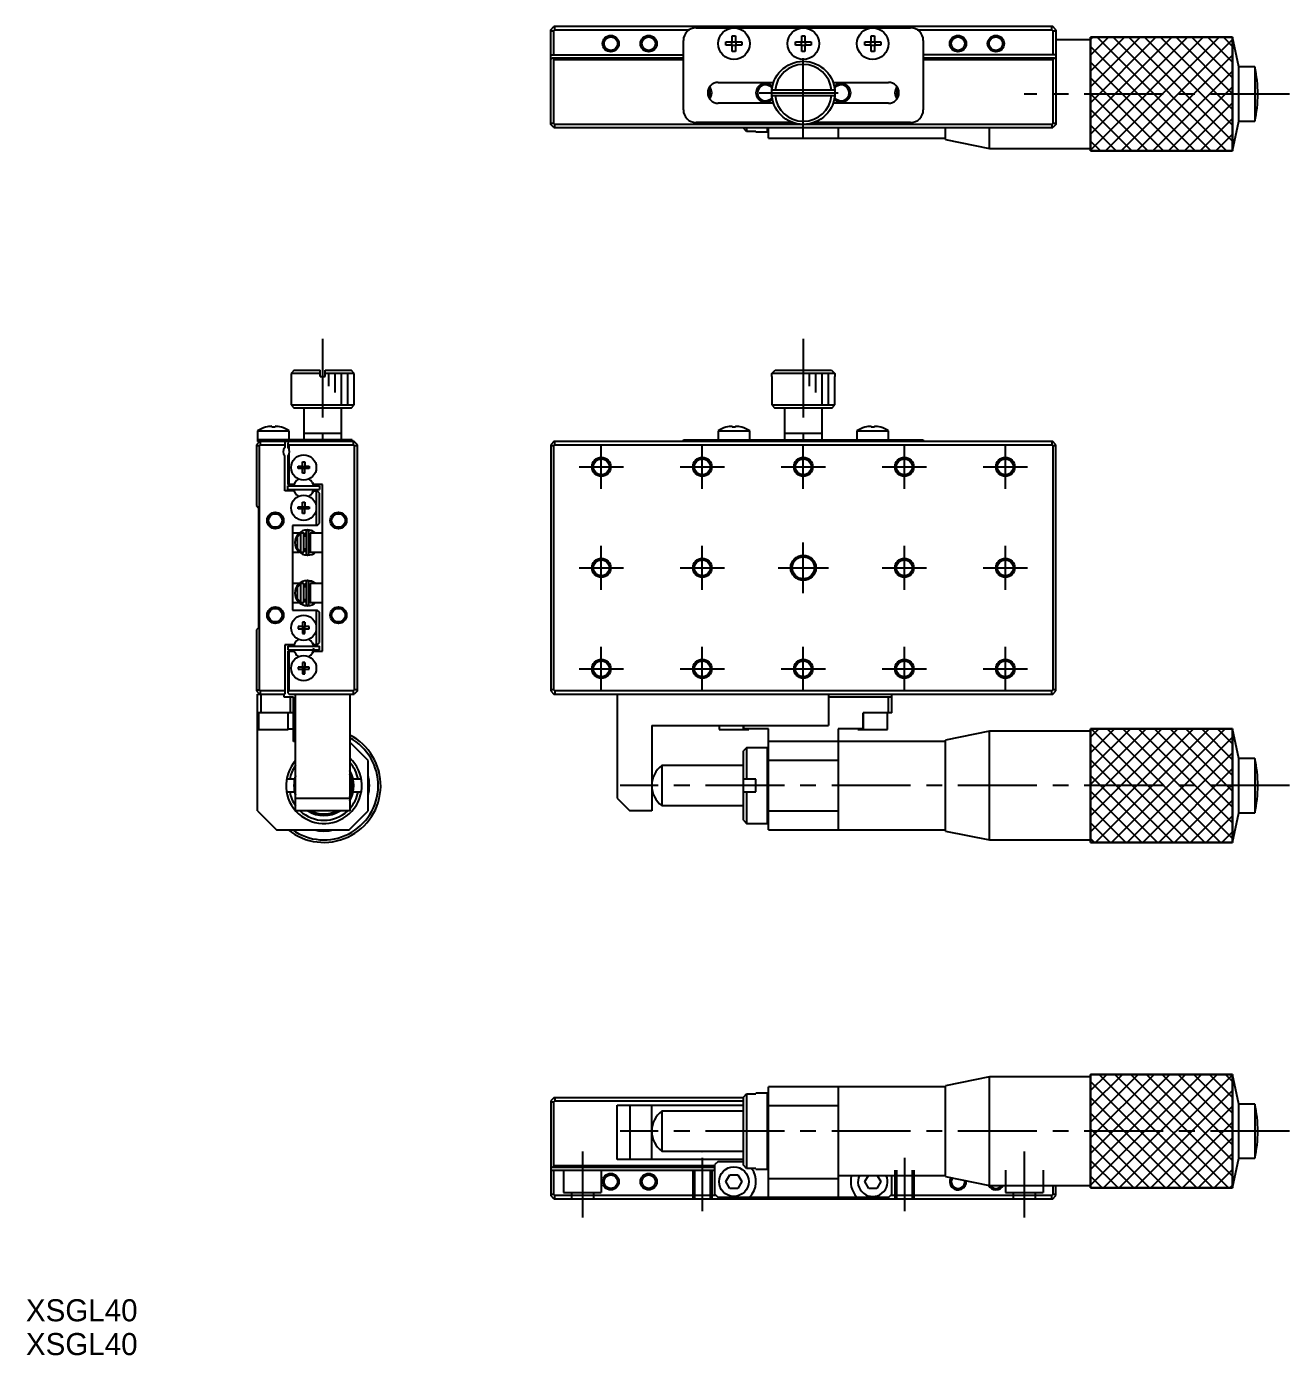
# Model space of a CAD drawing. Extents: x 4 to 381, y 31 to 242.
# Drawn here: x 3.8 to 203.8, y 31.3 to 241.8 of the extents above; entities that cross this region are included whole.
import ezdxf

# ---------------------------------------------------------------- set-up
doc = ezdxf.new("R2010")
doc.units = 0
doc.header["$LTSCALE"] = 10
doc.linetypes.add('CENTER', pattern=[2, 1.25, -0.25, 0.25, -0.25])
doc.linetypes.add('DASHED', pattern=[3.5, 2, -1.5])
doc.layers.get('0').update_dxf_attribs({"linetype": 'CONTINUOUS'})
doc.layers.add('CENTER', color=1, linetype='CENTER')
doc.styles.get("Standard").update_dxf_attribs({"font": 'FGP教科書体NT-M'})

msp = doc.modelspace()

# ---------------------------------------------------------------- linework, layer by layer
at = {"color": 7, "linetype": 'CONTINUOUS'}
for p, q in [((86.794929, 241.35), (87.294929, 241.85)), ((86.794929, 226.35), (86.794929, 241.35)), ((86.794929, 241.2), (87.294929, 241.2)), ((166.294929, 241.85), (87.294929, 241.85)), ((87.294929, 241.2), (87.444929, 241.35)), ((87.294929, 237.35), (87.294929, 241.2)), ((87.444929, 241.35), (87.444929, 241.85)), ((87.444929, 241.35), (108.741364, 241.35)), ((109.794929, 241.65), (143.794929, 241.65)), ((115.534929, 240.40859), (116.054929, 240.40859)), ((115.534929, 239.41), (115.534929, 240.40859)), ((116.054929, 240.40859), (116.054929, 239.41)), ((126.534929, 240.40859), (127.054929, 240.40859)), ((126.534929, 239.41), (126.534929, 240.40859)), ((127.054929, 240.40859), (127.054929, 239.41)), ((137.534929, 240.40859), (138.054929, 240.40859)), ((137.534929, 239.41), (137.534929, 240.40859)), ((138.054929, 240.40859), (138.054929, 239.41)), ((144.848495, 241.35), (166.144929, 241.35)), ((166.144929, 241.35), (166.144929, 241.85)), ((166.144929, 241.35), (166.294929, 241.2)), ((166.794929, 241.35), (166.294929, 241.85)), ((166.294929, 241.2), (166.294929, 237.35)), ((166.294929, 241.2), (166.794929, 241.2)), ((166.794929, 241.35), (166.794929, 226.35)), ((172.294929, 240.15), (172.294929, 222.15)), ((194.794929, 240.15), (172.294929, 240.15)), ((172.294929, 240.15), (194.794929, 240.15)), ((172.294929, 222.15), (172.294929, 240.15)), ((194.794929, 222.15), (194.794929, 240.15)), ((195.794929, 235.45), (194.794929, 240.15)), ((194.794929, 240.15), (194.794929, 222.15)), ((107.794929, 228.65), (107.794929, 239.65)), ((114.53634, 238.89), (114.53634, 239.41)), ((114.53634, 239.41), (115.534929, 239.41)), ((115.534929, 238.89), (114.53634, 238.89)), ((115.493555, 238.89), (115.493555, 239.41)), ((115.534929, 239.451375), (116.054929, 239.451375)), ((115.534929, 237.89141), (115.534929, 238.89)), ((116.054929, 238.848625), (115.534929, 238.848625)), ((116.054929, 239.41), (117.053519, 239.41)), ((116.054929, 238.89), (116.054929, 237.89141)), ((117.053519, 238.89), (116.054929, 238.89)), ((116.096304, 239.41), (116.096304, 238.89)), ((117.053519, 239.41), (117.053519, 238.89)), ((125.53634, 238.89), (125.53634, 239.41)), ((125.53634, 239.41), (126.534929, 239.41)), ((126.534929, 238.89), (125.53634, 238.89)), ((126.493555, 238.89), (126.493555, 239.41)), ((126.534929, 239.451375), (127.054929, 239.451375)), ((126.534929, 237.89141), (126.534929, 238.89)), ((127.054929, 238.848625), (126.534929, 238.848625)), ((127.054929, 239.41), (128.053519, 239.41)), ((127.054929, 238.89), (127.054929, 237.89141)), ((128.053519, 238.89), (127.054929, 238.89)), ((127.096304, 239.41), (127.096304, 238.89)), ((128.053519, 239.41), (128.053519, 238.89)), ((136.53634, 238.89), (136.53634, 239.41)), ((136.53634, 239.41), (137.534929, 239.41)), ((137.534929, 238.89), (136.53634, 238.89)), ((137.493555, 238.89), (137.493555, 239.41)), ((137.534929, 239.451375), (138.054929, 239.451375)), ((137.534929, 237.89141), (137.534929, 238.89)), ((138.054929, 238.848625), (137.534929, 238.848625)), ((138.054929, 239.41), (139.053519, 239.41)), ((138.054929, 238.89), (138.054929, 237.89141)), ((139.053519, 238.89), (138.054929, 238.89)), ((138.096304, 239.41), (138.096304, 238.89)), ((139.053519, 239.41), (139.053519, 238.89)), ((145.794929, 239.65), (145.794929, 228.65)), ((172.294929, 239.75), (166.794929, 239.75)), ((86.794929, 237.35), (107.794929, 237.35)), ((86.994929, 236.85), (86.794929, 236.65)), ((107.794929, 236.85), (86.994929, 236.85)), ((87.294929, 236.65), (87.094929, 236.85)), ((87.294929, 226.5), (87.294929, 236.65)), ((87.294929, 236.65), (107.794929, 236.65)), ((116.054929, 237.89141), (115.534929, 237.89141)), ((127.054929, 237.89141), (126.534929, 237.89141)), ((138.054929, 237.89141), (137.534929, 237.89141)), ((166.794929, 237.35), (145.794929, 237.35)), ((166.594929, 236.85), (145.794929, 236.85)), ((145.794929, 236.65), (166.294929, 236.65)), ((166.494929, 236.85), (166.294929, 236.65)), ((166.294929, 236.65), (166.294929, 226.5)), ((166.794929, 236.65), (166.594929, 236.85)), ((195.794929, 226.85), (195.794929, 235.45)), ((198.294929, 235.45), (195.794929, 235.45)), ((198.294929, 235.45), (198.294929, 226.85)), ((113.294929, 233), (122.075025, 233)), ((131.778904, 231.75), (121.810955, 231.75)), ((131.514834, 233), (140.294929, 233)), ((122.075025, 229.7), (113.294929, 229.7)), ((121.810955, 230.95), (131.778904, 230.95)), ((140.294929, 229.7), (131.514834, 229.7)), ((87.294929, 226.5), (86.794929, 226.5)), ((87.294929, 225.85), (86.794929, 226.35)), ((87.444929, 226.35), (87.294929, 226.5)), ((87.294929, 225.85), (166.294929, 225.85)), ((87.444929, 225.85), (87.444929, 226.35)), ((166.144929, 226.35), (87.444929, 226.35)), ((125.089057, 226.65), (109.794929, 226.65)), ((117.294929, 225.741673), (117.294929, 225.85)), ((117.794929, 225.23392), (117.294929, 225.741673)), ((117.794929, 225.85), (117.794929, 225.23392)), ((121.094929, 225.15), (121.094929, 225.85)), ((121.094929, 225.15), (121.294929, 225.35)), ((121.294929, 224.15), (121.294929, 225.85)), ((143.794929, 226.65), (128.500802, 226.65)), ((132.294929, 225.85), (132.294929, 224.15)), ((149.294929, 223.95), (149.294929, 225.85)), ((156.294929, 222.55), (156.294929, 225.85)), ((166.294929, 226.5), (166.144929, 226.35)), ((166.144929, 226.35), (166.144929, 225.85)), ((166.794929, 226.5), (166.294929, 226.5)), ((166.794929, 226.35), (166.294929, 225.85)), ((194.794929, 222.15), (195.794929, 226.85)), ((195.794929, 226.85), (198.294929, 226.85)), ((119.294929, 225.23392), (117.794929, 225.23392)), ((119.294929, 225.15), (119.294929, 225.23392)), ((119.294929, 225.15), (121.094929, 225.15)), ((121.294929, 224.15), (149.294929, 224.15)), ((149.294929, 223.95), (156.294929, 222.55)), ((156.294929, 222.55), (172.294929, 222.55)), ((172.294929, 222.15), (194.794929, 222.15)), ((194.794929, 222.15), (172.294929, 222.15)), ((46.15, 187.4), (45.65, 186.9)), ((46.15, 187.4), (50.25, 187.4)), ((50.25, 186.4), (50.25, 187.4)), ((51.05, 187.4), (55.15, 187.4)), ((51.05, 186.4), (51.05, 187.4)), ((55.65, 186.9), (55.15, 187.4)), ((121.810955, 186.9), (122.312742, 187.4)), ((122.312742, 187.4), (131.277116, 187.4)), ((131.277116, 187.4), (131.778904, 186.9)), ((50.25, 186.9), (45.65, 186.9)), ((45.65, 186.9), (45.65, 181.9)), ((50.25, 186.4), (51.05, 186.4)), ((55.65, 186.9), (51.05, 186.9)), ((55.65, 181.9), (55.65, 186.9)), ((121.794929, 186.4), (121.810955, 186.4)), ((121.794929, 186.4), (121.794929, 181.9)), ((121.810955, 186.4), (121.810955, 186.9)), ((131.778904, 186.9), (121.810955, 186.9)), ((131.778904, 186.9), (131.778904, 186.4)), ((131.778904, 186.4), (131.794929, 186.4)), ((131.794929, 181.9), (131.794929, 186.4)), ((45.65, 181.9), (46.15, 181.4)), ((45.65, 181.9), (55.65, 181.9)), ((55.15, 181.4), (46.15, 181.4)), ((47.65, 181.4), (47.65, 176.4)), ((53.65, 176.4), (53.65, 181.4)), ((55.15, 181.4), (55.65, 181.9)), ((121.794929, 181.9), (131.794929, 181.9)), ((121.794929, 181.9), (122.294929, 181.4)), ((131.294929, 181.4), (122.294929, 181.4)), ((123.794929, 181.4), (123.794929, 176.4)), ((129.794929, 176.4), (129.794929, 181.4)), ((131.294929, 181.4), (131.794929, 181.9)), ((40.35, 177.791657), (45.35, 177.791657)), ((40.35, 177.791657), (40.35, 176.1)), ((41.59141, 178.362581), (41.588067, 178.369436)), ((42.59, 178.362581), (42.59, 178.534953)), ((43.11, 178.362581), (42.59, 178.362581)), ((43.11, 178.534953), (43.11, 178.362581)), ((44.111933, 178.369436), (44.10859, 178.362581)), ((45.35, 176.4), (45.35, 177.791657)), ((53.65, 177.4), (47.65, 177.4)), ((113.294929, 177.791657), (118.294929, 177.791657)), ((113.294929, 177.791657), (113.294929, 176.4)), ((114.53634, 178.362581), (114.532997, 178.369436)), ((115.534929, 178.362581), (115.534929, 178.534953)), ((116.054929, 178.362581), (115.534929, 178.362581)), ((116.054929, 178.534953), (116.054929, 178.362581)), ((117.056862, 178.369436), (117.053519, 178.362581)), ((118.294929, 176.4), (118.294929, 177.791657)), ((129.794929, 177.4), (123.794929, 177.4)), ((135.294929, 177.791657), (140.294929, 177.791657)), ((135.294929, 177.791657), (135.294929, 176.4)), ((136.53634, 178.362581), (136.532997, 178.369436)), ((137.534929, 178.362581), (137.534929, 178.534953)), ((138.054929, 178.362581), (137.534929, 178.362581)), ((138.054929, 178.534953), (138.054929, 178.362581)), ((139.056862, 178.369436), (139.053519, 178.362581)), ((140.294929, 176.4), (140.294929, 177.791657)), ((40.65, 176.1), (40.15, 175.6)), ((40.15, 175.6), (40.15, 165.95)), ((40.65, 175.45), (40.15, 175.45)), ((55.35, 176.4), (40.35, 176.4)), ((55.65, 176.1), (40.35, 176.1)), ((40.65, 175.45), (40.8, 175.6)), ((40.65, 136.75), (40.65, 175.45)), ((40.8, 175.6), (40.8, 176.1)), ((40.8, 175.6), (44.65, 175.6)), ((44.65, 176.1), (44.65, 175.161438)), ((45.35, 176.1), (45.15, 175.9)), ((45.15, 175.9), (45.15, 175.161438)), ((45.15, 175.8), (45.35, 175.6)), ((45.35, 174.81225), (45.35, 175.6)), ((45.35, 175.6), (55.5, 175.6)), ((55.35, 176.4), (55.35, 176.1)), ((55.5, 176.1), (55.5, 175.6)), ((55.5, 175.6), (55.65, 175.45)), ((56.15, 175.6), (55.65, 176.1)), ((55.65, 175.45), (55.65, 136.75)), ((56.15, 175.45), (55.65, 175.45)), ((56.15, 136.6), (56.15, 175.6)), ((87.294929, 176.1), (86.794929, 175.6)), ((86.794929, 175.6), (86.794929, 136.6)), ((87.294929, 175.45), (86.794929, 175.45)), ((166.294929, 176.1), (87.294929, 176.1)), ((87.294929, 175.45), (87.444929, 175.6)), ((87.294929, 136.75), (87.294929, 175.45)), ((87.444929, 175.6), (87.444929, 176.1)), ((87.444929, 175.6), (166.144929, 175.6)), ((107.794929, 176.1), (107.794929, 176.4)), ((107.794929, 176.4), (145.794929, 176.4)), ((145.794929, 176.4), (145.794929, 176.1)), ((166.144929, 176.1), (166.144929, 175.6)), ((166.144929, 175.6), (166.294929, 175.45)), ((166.794929, 175.6), (166.294929, 176.1)), ((166.294929, 175.45), (166.294929, 136.75)), ((166.794929, 175.45), (166.294929, 175.45)), ((166.794929, 136.6), (166.794929, 175.6)), ((44.65, 168.3), (44.65, 173.838562)), ((45.15, 173.838562), (45.15, 169.3)), ((45.35, 169.3), (45.35, 174.18775)), ((47.47, 172.886361), (47.83, 172.886361)), ((47.47, 172.18), (47.47, 172.886361)), ((47.83, 172.886361), (47.83, 172.18)), ((46.763639, 172.18), (47.47, 172.18)), ((46.763639, 171.82), (46.763639, 172.18)), ((47.47, 171.82), (46.763639, 171.82)), ((47.480372, 172.169628), (47.47, 172.18)), ((47.480372, 171.830372), (47.47, 171.82)), ((47.47, 171.113639), (47.47, 171.82)), ((47.83, 171.113639), (47.47, 171.113639)), ((47.480372, 171.830372), (47.480372, 172.169628)), ((47.480372, 172.169628), (47.819628, 172.169628)), ((47.819628, 171.830372), (47.480372, 171.830372)), ((47.819628, 172.169628), (47.83, 172.18)), ((47.819628, 172.169628), (47.819628, 171.830372)), ((47.819628, 171.830372), (47.83, 171.82)), ((47.83, 172.18), (48.536361, 172.18)), ((48.536361, 171.82), (47.83, 171.82)), ((47.83, 171.113639), (47.83, 171.82)), ((48.536361, 172.18), (48.536361, 171.82)), ((46.105588, 169.3), (45.15, 169.3)), ((45.15, 168.5), (45.15, 169.1)), ((45.15, 169.1), (50.15, 169.1)), ((45.15, 168.5), (50.15, 168.5)), ((46.105588, 169.3), (46.275185, 169.59375)), ((49.024815, 169.59375), (49.194412, 169.3)), ((50.65, 169.3), (49.194412, 169.3)), ((50.15, 169.1), (50.15, 168.5)), ((50.65, 142.9), (50.65, 169.3)), ((46.105588, 168.3), (44.65, 168.3)), ((46.275185, 168.00625), (46.105588, 168.3)), ((47.47, 166.486361), (47.83, 166.486361)), ((47.47, 165.78), (47.47, 166.486361)), ((47.83, 166.486361), (47.83, 165.78)), ((49.194412, 168.3), (49.024815, 168.00625)), ((49.194412, 168.3), (49.8, 168.3)), ((49.65, 168.3), (49.65, 162.8)), ((50.15, 167.95), (49.8, 168.3)), ((50.15, 163.15), (50.15, 167.95)), ((40.15, 165.95), (40.5, 165.6)), ((40.5, 165.6), (40.5, 146.6)), ((46.763639, 165.78), (47.47, 165.78)), ((46.763639, 165.42), (46.763639, 165.78)), ((47.47, 165.42), (46.763639, 165.42)), ((47.480372, 165.769628), (47.47, 165.78)), ((47.480372, 165.430372), (47.47, 165.42)), ((47.47, 164.713639), (47.47, 165.42)), ((47.83, 164.713639), (47.47, 164.713639)), ((47.480372, 165.430372), (47.480372, 165.769628)), ((47.480372, 165.769628), (47.819628, 165.769628)), ((47.819628, 165.430372), (47.480372, 165.430372)), ((47.819628, 165.769628), (47.83, 165.78)), ((47.819628, 165.769628), (47.819628, 165.430372)), ((47.819628, 165.430372), (47.83, 165.42)), ((47.83, 165.78), (48.536361, 165.78)), ((48.536361, 165.42), (47.83, 165.42)), ((47.83, 164.713639), (47.83, 165.42)), ((48.536361, 165.78), (48.536361, 165.42)), ((45.85, 162.8), (45.85, 149.4)), ((49.8, 162.8), (45.85, 162.8)), ((49.8, 162.8), (50.15, 163.15)), ((46.931678, 161.6), (45.85, 161.6)), ((46.65, 161.016515), (47.15, 161.545683)), ((46.65, 159.183485), (46.65, 161.016515)), ((47.65, 161.6), (47.15, 161.6)), ((47.15, 161.6), (47.15, 158.6)), ((47.649874, 161.529576), (48.029682, 161.636292)), ((47.65, 158.6), (47.65, 161.6)), ((48.029734, 161.1), (47.65, 161.1)), ((47.85, 161.1), (47.85, 161.6)), ((48.029734, 161.876687), (48.029734, 158.326687)), ((49.036849, 161.941288), (48.283375, 162.10022)), ((48.470978, 161.945538), (48.469147, 161.94476)), ((48.504279, 161.958664), (48.470978, 161.945538)), ((48.479734, 158.326687), (48.479734, 161.876687)), ((48.479734, 161.277136), (48.649985, 161.532625)), ((48.65, 161.1), (48.479734, 161.1)), ((48.538183, 161.97011), (48.504279, 161.958664)), ((48.572605, 161.979848), (48.538183, 161.97011)), ((48.607462, 161.987854), (48.572605, 161.979848)), ((48.642669, 161.994109), (48.607462, 161.987854)), ((48.678139, 161.998598), (48.642669, 161.994109)), ((48.65, 161.6), (48.65, 158.6)), ((50.65, 161.6), (48.65, 161.6)), ((48.713786, 162.00131), (48.678139, 161.998598)), ((48.749523, 162.002239), (48.713786, 162.00131)), ((48.785263, 162.001381), (48.749523, 162.002239)), ((48.820918, 161.99874), (48.785263, 162.001381)), ((48.856401, 161.99432), (48.820918, 161.99874)), ((48.891625, 161.988133), (48.856401, 161.99432)), ((48.926504, 161.980192), (48.891625, 161.988133)), ((48.912642, 161.612833), (48.905779, 161.6)), ((48.91968, 161.626481), (48.912642, 161.612833)), ((49.035138, 161.942019), (48.916177, 161.599977)), ((48.926847, 161.640855), (48.91968, 161.626481)), ((48.960953, 161.970517), (48.926504, 161.980192)), ((48.934096, 161.655863), (48.926847, 161.640855)), ((48.941382, 161.671409), (48.934096, 161.655863)), ((48.948656, 161.687391), (48.941382, 161.671409)), ((48.955873, 161.703707), (48.948656, 161.687391)), ((48.962986, 161.720252), (48.955873, 161.703707)), ((48.994885, 161.959132), (48.960953, 161.970517)), ((48.969948, 161.736919), (48.962986, 161.720252)), ((48.976715, 161.753601), (48.969948, 161.736919)), ((48.983244, 161.77019), (48.976715, 161.753601)), ((48.989491, 161.786579), (48.983244, 161.77019)), ((48.995418, 161.802663), (48.989491, 161.786579)), ((49.026472, 161.946795), (48.994885, 161.959132)), ((49.000986, 161.818338), (48.995418, 161.802663)), ((49.006158, 161.833503), (49.000986, 161.818338)), ((49.010903, 161.84806), (49.006158, 161.833503)), ((49.015188, 161.861916), (49.010903, 161.84806)), ((49.018986, 161.874981), (49.015188, 161.861916)), ((49.022274, 161.887171), (49.018986, 161.874981)), ((49.025029, 161.898408), (49.022274, 161.887171)), ((49.027234, 161.908618), (49.025029, 161.898408)), ((49.577554, 161.600026), (49.026, 161.945868)), ((49.02654, 161.946765), (49.028376, 161.945162)), ((49.028875, 161.917737), (49.027234, 161.908618)), ((49.028376, 161.945162), (49.02964, 161.942231)), ((49.029941, 161.925705), (49.028875, 161.917737)), ((49.029212, 161.941486), (49.035138, 161.942019)), ((49.02964, 161.942231), (49.030325, 161.937991)), ((49.030425, 161.932471), (49.029941, 161.925705)), ((49.030325, 161.937991), (49.030425, 161.932471)), ((49.068328, 161.927587), (49.036849, 161.941288)), ((45.85, 158.6), (46.936678, 158.6)), ((47.15, 158.654317), (46.65, 159.183485)), ((47.15, 158.6), (47.65, 158.6)), ((47.65, 159.1), (48.029734, 159.1)), ((47.85, 158.604136), (47.85, 159.1)), ((48.479734, 159.1), (48.65, 159.1)), ((48.649977, 158.670753), (48.479734, 158.926239)), ((48.653757, 158.603061), (48.479752, 158.567069)), ((48.65, 158.6), (50.65, 158.6)), ((48.967885, 158.234463), (49.026472, 158.25658)), ((49.022892, 158.256642), (49.025041, 158.256284)), ((49.025041, 158.256284), (49.024722, 158.257059)), ((49.026472, 158.25658), (49.025041, 158.256284)), ((49.026216, 158.257597), (49.056471, 158.270553)), ((48.020506, 153.874371), (48.020506, 150.324371)), ((49.0591, 153.92527), (48.274146, 154.097904)), ((48.46175, 153.943221), (48.459919, 153.942443)), ((48.495051, 153.956348), (48.46175, 153.943221)), ((48.470506, 150.324371), (48.470506, 153.874371)), ((48.528954, 153.967794), (48.495051, 153.956348)), ((48.563376, 153.977531), (48.528954, 153.967794)), ((48.598233, 153.985537), (48.563376, 153.977531)), ((48.63344, 153.991792), (48.598233, 153.985537)), ((48.66891, 153.996281), (48.63344, 153.991792)), ((48.704558, 153.998994), (48.66891, 153.996281)), ((48.740295, 153.999922), (48.704558, 153.998994)), ((48.776034, 153.999065), (48.740295, 153.999922)), ((48.811689, 153.996423), (48.776034, 153.999065)), ((48.847172, 153.992004), (48.811689, 153.996423)), ((48.882397, 153.985816), (48.847172, 153.992004)), ((48.917276, 153.977876), (48.882397, 153.985816)), ((49.02591, 153.939702), (48.908209, 153.599991)), ((48.951725, 153.968201), (48.917276, 153.977876)), ((48.941497, 153.689704), (48.934112, 153.673351)), ((48.948807, 153.706371), (48.941497, 153.689704)), ((48.955996, 153.723242), (48.948807, 153.706371)), ((48.985656, 153.956815), (48.951725, 153.968201)), ((48.963014, 153.740203), (48.955996, 153.723242)), ((48.969815, 153.757143), (48.963014, 153.740203)), ((48.976354, 153.773947), (48.969815, 153.757143)), ((48.982588, 153.790505), (48.976354, 153.773947)), ((48.988474, 153.806705), (48.982588, 153.790505)), ((49.017243, 153.944478), (48.985656, 153.956815)), ((48.993974, 153.822441), (48.988474, 153.806705)), ((48.99905, 153.837606), (48.993974, 153.822441)), ((49.00367, 153.852101), (48.99905, 153.837606)), ((49.007802, 153.865828), (49.00367, 153.852101)), ((49.011419, 153.878697), (49.007802, 153.865828)), ((49.014496, 153.890621), (49.011419, 153.878697)), ((49.017014, 153.901521), (49.014496, 153.890621)), ((49.015812, 153.944774), (49.018046, 153.944019)), ((49.565662, 153.600054), (49.016771, 153.943551)), ((49.018955, 153.911324), (49.017014, 153.901521)), ((49.018046, 153.944019), (49.019697, 153.941883)), ((49.020306, 153.919965), (49.018955, 153.911324)), ((49.019697, 153.941883), (49.020754, 153.938383)), ((49.019983, 153.939169), (49.02591, 153.939702)), ((49.021059, 153.927387), (49.020306, 153.919965)), ((49.020754, 153.938383), (49.021209, 153.93354)), ((49.021209, 153.93354), (49.021059, 153.927387)), ((46.925412, 153.6), (45.85, 153.6)), ((46.65, 153.016515), (47.15, 153.545683)), ((46.65, 151.183485), (46.65, 153.016515)), ((47.65, 153.6), (47.15, 153.6)), ((47.15, 153.6), (47.15, 150.6)), ((47.649927, 153.531153), (48.020454, 153.633976)), ((47.65, 150.6), (47.65, 153.6)), ((48.020506, 153.1), (47.65, 153.1)), ((47.85, 153.1), (47.85, 153.6)), ((48.470506, 153.274819), (48.649987, 153.533861)), ((48.65, 153.1), (48.470506, 153.1)), ((48.65, 153.6), (48.65, 150.6)), ((50.65, 153.6), (48.65, 153.6)), ((48.904824, 153.613214), (48.897809, 153.6)), ((48.912011, 153.627252), (48.904824, 153.613214)), ((48.91932, 153.642021), (48.912011, 153.627252)), ((48.926704, 153.657421), (48.91932, 153.642021)), ((48.934112, 153.673351), (48.926704, 153.657421)), ((45.85, 150.6), (46.923627, 150.6)), ((47.15, 150.654317), (46.65, 151.183485)), ((47.15, 150.6), (47.65, 150.6)), ((47.65, 151.1), (48.020506, 151.1)), ((47.85, 150.6), (47.85, 151.1)), ((48.470506, 151.1), (48.65, 151.1)), ((48.649972, 150.664886), (48.470506, 150.923923)), ((48.653543, 150.603186), (48.470524, 150.564753)), ((48.65, 150.6), (50.65, 150.6)), ((48.958657, 150.232146), (49.017243, 150.254264)), ((49.013664, 150.254326), (49.015812, 150.253967)), ((49.015812, 150.253967), (49.015494, 150.254743)), ((49.017243, 150.254264), (49.015812, 150.253967)), ((49.016987, 150.255281), (49.055242, 150.271763)), ((45.85, 149.4), (49.8, 149.4)), ((47.83, 147.486361), (47.47, 147.486361)), ((47.47, 147.486361), (47.47, 146.78)), ((47.83, 147.486361), (47.83, 146.78)), ((49.65, 149.4), (49.65, 143.9)), ((50.15, 149.05), (49.8, 149.4)), ((50.15, 144.25), (50.15, 149.05)), ((40.5, 146.6), (40.15, 146.25)), ((40.15, 146.25), (40.15, 136.6)), ((46.763639, 146.78), (46.763639, 146.42)), ((47.47, 146.78), (46.763639, 146.78)), ((46.763639, 146.42), (47.47, 146.42)), ((47.480372, 146.769628), (47.47, 146.78)), ((47.480372, 146.430372), (47.47, 146.42)), ((47.47, 146.42), (47.47, 145.713639)), ((47.47, 145.713639), (47.83, 145.713639)), ((47.480372, 146.769628), (47.480372, 146.430372)), ((47.819628, 146.769628), (47.480372, 146.769628)), ((47.480372, 146.430372), (47.819628, 146.430372)), ((47.819628, 146.769628), (47.83, 146.78)), ((47.819628, 146.430372), (47.819628, 146.769628)), ((47.819628, 146.430372), (47.83, 146.42)), ((48.536361, 146.78), (47.83, 146.78)), ((47.83, 146.42), (48.536361, 146.42)), ((47.83, 145.713639), (47.83, 146.42)), ((48.536361, 146.42), (48.536361, 146.78)), ((46.105588, 143.9), (44.65, 143.9)), ((44.65, 143.9), (44.65, 136.1)), ((45.15, 143.7), (50.15, 143.7)), ((45.15, 143.7), (45.15, 143.1)), ((46.105588, 143.9), (46.275185, 144.19375)), ((49.024815, 144.19375), (49.194412, 143.9)), ((49.8, 143.9), (49.194412, 143.9)), ((49.8, 143.9), (50.15, 144.25)), ((50.15, 143.1), (50.15, 143.7)), ((45.15, 143.1), (50.15, 143.1)), ((45.15, 142.9), (45.15, 136.3)), ((45.15, 142.9), (46.105588, 142.9)), ((45.35, 136.6), (45.35, 142.9)), ((46.275185, 142.60625), (46.105588, 142.9)), ((47.83, 141.086361), (47.47, 141.086361)), ((47.47, 141.086361), (47.47, 140.38)), ((47.83, 141.086361), (47.83, 140.38)), ((49.194412, 142.9), (49.024815, 142.60625)), ((49.194412, 142.9), (50.65, 142.9)), ((47.47, 140.38), (46.763639, 140.38)), ((46.763639, 140.38), (46.763639, 140.02)), ((46.763639, 140.02), (47.47, 140.02)), ((47.480372, 140.369628), (47.47, 140.38)), ((47.480372, 140.030372), (47.47, 140.02)), ((47.47, 140.02), (47.47, 139.313639)), ((47.47, 139.313639), (47.83, 139.313639)), ((47.480372, 140.369628), (47.480372, 140.030372)), ((47.819628, 140.369628), (47.480372, 140.369628)), ((47.480372, 140.030372), (47.819628, 140.030372)), ((47.819628, 140.369628), (47.83, 140.38)), ((47.819628, 140.030372), (47.819628, 140.369628)), ((47.819628, 140.030372), (47.83, 140.02)), ((48.536361, 140.38), (47.83, 140.38)), ((47.83, 140.02), (48.536361, 140.02)), ((47.83, 139.313639), (47.83, 140.02)), ((48.536361, 140.02), (48.536361, 140.38)), ((40.15, 136.75), (40.65, 136.75)), ((40.15, 136.6), (40.65, 136.1)), ((40.35, 136.1), (44.65, 136.1)), ((40.35, 117.6), (40.35, 136.1)), ((40.8, 136.6), (40.65, 136.75)), ((44.65, 136.6), (40.8, 136.6)), ((40.8, 136.1), (40.8, 136.6)), ((40.85, 136.1), (40.85, 133.1)), ((44.55, 135.6), (44.55, 136.1)), ((46.05, 135.6), (44.55, 135.6)), ((45.35, 136.6), (45.15, 136.4)), ((45.15, 136.3), (45.35, 136.1)), ((55.5, 136.6), (45.35, 136.6)), ((45.35, 136.1), (55.65, 136.1)), ((45.55, 133.1), (45.55, 135.6)), ((46.05, 128.6), (46.05, 135.6)), ((46.35, 117.6), (46.35, 136.1)), ((54.95, 136.1), (54.95, 117.6)), ((55.65, 136.75), (55.5, 136.6)), ((55.5, 136.6), (55.5, 136.1)), ((56.15, 136.75), (55.65, 136.75)), ((56.15, 136.6), (55.65, 136.1)), ((87.294929, 136.75), (86.794929, 136.75)), ((86.794929, 136.6), (87.294929, 136.1)), ((87.444929, 136.6), (87.294929, 136.75)), ((87.294929, 136.1), (166.294929, 136.1)), ((166.144929, 136.6), (87.444929, 136.6)), ((87.444929, 136.6), (87.444929, 136.1)), ((97.294929, 136.1), (97.294929, 119.6)), ((130.794929, 136.1), (130.794929, 131.1)), ((140.794931, 135.6), (130.794929, 135.6)), ((140.294929, 133.1), (140.294929, 135.6)), ((140.794931, 133.1), (140.794931, 136.1)), ((166.294929, 136.75), (166.144929, 136.6)), ((166.144929, 136.1), (166.144929, 136.6)), ((166.794929, 136.75), (166.294929, 136.75)), ((166.294929, 136.1), (166.794929, 136.6)), ((46.05, 133.1), (40.35, 133.1)), ((40.419179, 133.1), (40.419179, 130.6)), ((40.5, 133.1), (40.5, 130.5)), ((45.2, 130.5), (45.2, 133.1)), ((46.009736, 130.6), (46.009736, 133.1)), ((136.280483, 130.6), (136.280483, 133.1)), ((140.794929, 133.1), (136.280483, 133.1)), ((136.289584, 133.1), (136.289584, 130.6)), ((140.144929, 130.5), (140.144929, 133.1)), ((40.5, 130.6), (40.35, 130.6)), ((45.2, 130.6), (46.05, 130.6)), ((102.794929, 131.1), (102.794929, 117.6)), ((102.794929, 131.1), (130.794929, 131.1)), ((113.444929, 131.1), (113.444929, 130.5)), ((117.300275, 130.6), (117.300275, 131.1)), ((121.294929, 130.6), (117.300275, 130.6)), ((117.309376, 131.1), (117.309376, 130.6)), ((118.144929, 130.5), (118.144929, 130.6)), ((121.294929, 114.6), (121.294929, 130.6)), ((136.289584, 130.6), (132.294929, 130.6)), ((132.294929, 130.6), (132.294929, 114.6)), ((135.444929, 130.6), (135.444929, 130.5)), ((172.294929, 130.6), (172.294929, 112.6)), ((194.794929, 130.6), (172.294929, 130.6)), ((172.294929, 130.6), (194.794929, 130.6)), ((172.294929, 112.6), (172.294929, 130.6)), ((195.794929, 125.9), (194.794929, 130.6)), ((194.794929, 112.6), (194.794929, 130.6)), ((194.794929, 130.6), (194.794929, 112.6)), ((40.5, 130.5), (45.2, 130.5)), ((46.35, 128.6), (46.05, 128.6)), ((57.85, 125.6), (54.95, 128.5)), ((113.444929, 130.5), (118.144929, 130.5)), ((149.294929, 128.6), (121.294929, 128.6)), ((135.444929, 130.5), (140.144929, 130.5)), ((156.294929, 130.2), (149.294929, 128.8)), ((149.294929, 114.4), (149.294929, 128.8)), ((156.294929, 113), (156.294929, 130.2)), ((172.294929, 130.2), (156.294929, 130.2)), ((117.794929, 127.6), (117.294929, 127.1)), ((117.294929, 116.1), (117.294929, 127.1)), ((117.794929, 127.6), (117.794929, 122.6)), ((121.094929, 127.6), (117.794929, 127.6)), ((121.294929, 127.4), (121.094929, 127.6)), ((121.094929, 115.6), (121.094929, 127.6)), ((57.85, 117.6), (57.85, 125.6)), ((117.294929, 124.775), (104.362109, 124.775)), ((104.362109, 124.775), (104.362109, 118.425)), ((132.294929, 125.6), (121.294929, 125.6)), ((198.294929, 125.9), (195.794929, 125.9)), ((195.794929, 117.3), (195.794929, 125.9)), ((198.294929, 125.9), (198.294929, 117.3)), ((46.35, 122.6), (44.93392, 122.6)), ((56.76608, 122.6), (55.237482, 122.6)), ((119.294929, 122.6), (117.294929, 122.6)), ((119.294929, 120.6), (119.294929, 122.6)), ((44.93392, 120.6), (46.35, 120.6)), ((55.237482, 120.6), (56.76608, 120.6)), ((117.294929, 120.6), (119.294929, 120.6)), ((117.794929, 120.6), (117.794929, 115.6)), ((46.35, 119.6), (54.95, 119.6)), ((97.294929, 119.6), (99.294929, 117.6)), ((104.362109, 118.425), (117.294929, 118.425)), ((40.35, 117.6), (43.35, 114.6)), ((54.95, 117.6), (46.35, 117.6)), ((54.85, 114.6), (57.85, 117.6)), ((102.794929, 117.6), (99.294929, 117.6)), ((117.294929, 116.1), (117.794929, 115.6)), ((121.094929, 115.6), (121.294929, 115.8)), ((121.294929, 117.6), (132.294929, 117.6)), ((194.794929, 112.6), (195.794929, 117.3)), ((195.794929, 117.3), (198.294929, 117.3)), ((43.35, 114.6), (54.85, 114.6)), ((117.794929, 115.6), (121.094929, 115.6)), ((121.294929, 114.6), (149.294929, 114.6)), ((149.294929, 114.4), (156.294929, 113)), ((156.294929, 113), (172.294929, 113)), ((172.294929, 112.6), (194.794929, 112.6)), ((194.794929, 112.6), (172.294929, 112.6)), ((194.794929, 75.85), (172.294929, 75.85)), ((172.294929, 75.85), (172.294929, 57.85)), ((172.294929, 75.85), (194.794929, 75.85)), ((172.294929, 57.85), (172.294929, 75.85)), ((194.794929, 57.85), (194.794929, 75.85)), ((195.794929, 71.15), (194.794929, 75.85)), ((194.794929, 75.85), (194.794929, 57.85)), ((149.294929, 73.85), (121.294929, 73.85)), ((121.294929, 56.35), (121.294929, 73.85)), ((132.294929, 73.85), (132.294929, 56.35)), ((156.294929, 75.45), (149.294929, 74.05)), ((149.294929, 59.65), (149.294929, 74.05)), ((156.294929, 58.25), (156.294929, 75.45)), ((172.294929, 75.45), (156.294929, 75.45)), ((87.294929, 72.15), (86.794929, 71.65)), ((86.794929, 71.65), (86.794929, 56.65)), ((117.294929, 72.15), (87.294929, 72.15)), ((87.294929, 71.5), (87.444929, 71.65)), ((87.444929, 72.15), (87.444929, 71.65)), ((87.444929, 71.65), (117.294929, 71.65)), ((117.294929, 72.258327), (117.794929, 72.76608)), ((117.294929, 61.441673), (117.294929, 72.258327)), ((117.794929, 72.76608), (117.794929, 60.93392)), ((117.794929, 72.76608), (119.294929, 72.76608)), ((119.294929, 72.76608), (119.294929, 72.85)), ((121.094929, 72.85), (119.294929, 72.85)), ((121.094929, 60.85), (121.094929, 72.85)), ((121.294929, 72.65), (121.094929, 72.85)), ((86.794929, 71.5), (87.294929, 71.5)), ((87.294929, 61.35), (87.294929, 71.5)), ((97.294929, 62.35), (97.294929, 70.95)), ((97.294929, 70.95), (117.294929, 70.95)), ((99.294929, 70.95), (99.294929, 62.35)), ((102.794929, 62.35), (102.794929, 70.95)), ((104.362109, 70.025), (104.362109, 63.675)), ((117.294929, 70.025), (104.362109, 70.025)), ((132.294929, 70.85), (121.294929, 70.85)), ((195.794929, 62.55), (195.794929, 71.15)), ((198.294929, 71.15), (195.794929, 71.15)), ((198.294929, 71.15), (198.294929, 62.55)), ((104.362109, 63.675), (117.294929, 63.675)), ((86.794929, 61.35), (86.994929, 61.15)), ((86.994929, 61.15), (112.794929, 61.15)), ((87.094929, 61.15), (87.294929, 61.35)), ((112.794929, 61.35), (87.294929, 61.35)), ((117.294909, 62.35), (97.294929, 62.35)), ((113.294929, 62.05), (112.794929, 61.55)), ((112.794929, 56.85), (112.794929, 61.55)), ((113.294929, 62.05), (117.294929, 62.05)), ((117.794929, 60.93392), (117.294929, 61.441673)), ((194.794929, 57.85), (195.794929, 62.55)), ((195.794929, 62.55), (198.294929, 62.55)), ((86.794929, 60.65), (112.794929, 60.65)), ((87.294929, 56.8), (87.294929, 60.65)), ((114.524759, 58.85), (115.159844, 59.95)), ((115.159844, 59.95), (116.430015, 59.95)), ((116.430015, 59.95), (117.0651, 58.85)), ((119.294929, 60.93392), (117.794929, 60.93392)), ((119.294929, 60.85), (119.294929, 60.93392)), ((119.294929, 60.85), (121.094929, 60.85)), ((121.094929, 60.85), (121.294929, 61.05)), ((121.294929, 59.35), (132.294929, 59.35)), ((132.294929, 59.85), (149.294929, 59.85)), ((136.524759, 58.85), (137.102109, 59.85)), ((138.48775, 59.85), (139.0651, 58.85)), ((140.794929, 56.85), (140.794929, 59.85)), ((149.294929, 59.65), (156.294929, 58.25)), ((112.794929, 56.85), (113.294929, 56.35)), ((115.159844, 57.75), (114.524759, 58.85)), ((116.430015, 57.75), (115.159844, 57.75)), ((117.0651, 58.85), (116.430015, 57.75)), ((137.159844, 57.75), (136.524759, 58.85)), ((138.430015, 57.75), (137.159844, 57.75)), ((139.0651, 58.85), (138.430015, 57.75)), ((140.294929, 56.35), (140.794929, 56.85)), ((156.294929, 58.25), (172.294929, 58.25)), ((166.294929, 58.25), (166.294929, 56.8)), ((166.794929, 56.65), (166.794929, 58.25)), ((172.294929, 57.85), (194.794929, 57.85)), ((194.794929, 57.85), (172.294929, 57.85)), ((87.294929, 56.8), (86.794929, 56.8)), ((87.294929, 56.15), (86.794929, 56.65)), ((87.444929, 56.65), (87.294929, 56.8)), ((87.294929, 56.15), (166.294929, 56.15)), ((112.994929, 56.65), (87.444929, 56.65)), ((87.444929, 56.15), (87.444929, 56.65)), ((140.294929, 56.35), (113.294929, 56.35)), ((118.313085, 56.419179), (118.342457, 56.35)), ((135.247402, 56.35), (135.276774, 56.419179)), ((166.144929, 56.65), (140.594929, 56.65)), ((166.294929, 56.8), (166.144929, 56.65)), ((166.144929, 56.15), (166.144929, 56.65)), ((166.794929, 56.8), (166.294929, 56.8)), ((166.294929, 56.15), (166.794929, 56.65))]:
    msp.add_line(p, q, dxfattribs=at)
at = {"color": 3, "linetype": 'CONTINUOUS'}
for p, q in [((172.294929, 239.794929), (172.65, 240.15)), ((172.294929, 237.294929), (175.15, 240.15)), ((172.294929, 234.794929), (177.65, 240.15)), ((172.294929, 232.294929), (180.15, 240.15)), ((172.294929, 229.794929), (182.65, 240.15)), ((172.294929, 227.294929), (185.15, 240.15)), ((172.294929, 224.794929), (187.65, 240.15)), ((172.294929, 222.294929), (190.15, 240.15)), ((173.35, 240.15), (191.35, 222.15)), ((174.65, 222.15), (192.65, 240.15)), ((175.85, 240.15), (193.85, 222.15)), ((178.35, 240.15), (194.794929, 223.705071)), ((180.85, 240.15), (194.794929, 226.205071)), ((183.35, 240.15), (194.794929, 228.705071)), ((185.85, 240.15), (194.794929, 231.205071)), ((188.35, 240.15), (194.794929, 233.705071)), ((190.85, 240.15), (194.794929, 236.205071)), ((193.35, 240.15), (194.794929, 238.705071)), ((172.294929, 238.705071), (188.85, 222.15)), ((177.15, 222.15), (194.794929, 239.794929)), ((172.294929, 236.205071), (186.35, 222.15)), ((179.65, 222.15), (194.794929, 237.294929)), ((172.294929, 233.705071), (183.85, 222.15)), ((182.15, 222.15), (194.794929, 234.794929)), ((184.65, 222.15), (194.794929, 232.294929)), ((172.294929, 231.205071), (181.35, 222.15)), ((187.15, 222.15), (194.794929, 229.794929)), ((172.294929, 228.705071), (178.85, 222.15)), ((172.294929, 226.205071), (176.35, 222.15)), ((189.65, 222.15), (194.794929, 227.294929)), ((172.294929, 223.705071), (173.85, 222.15)), ((192.15, 222.15), (194.794929, 224.794929)), ((194.65, 222.15), (194.794929, 222.294929)), ((51.65, 184.9), (51.65, 186.9)), ((52.65, 183.9), (52.65, 186.9)), ((53.65, 181.9), (53.65, 186.9)), ((54.65, 181.9), (54.65, 186.9)), ((127.794929, 184.9), (127.794929, 186.9)), ((128.794929, 183.9), (128.794929, 186.9)), ((129.794929, 181.9), (129.794929, 186.9)), ((130.794929, 181.9), (130.794929, 186.9)), ((172.294929, 129.294929), (173.6, 130.6)), ((172.294929, 126.794929), (176.1, 130.6)), ((172.294929, 124.294929), (178.6, 130.6)), ((172.294929, 121.794929), (181.1, 130.6)), ((172.294929, 119.294929), (183.6, 130.6)), ((172.294929, 116.794929), (186.1, 130.6)), ((172.294929, 114.294929), (188.6, 130.6)), ((172.4, 130.6), (190.4, 112.6)), ((173.1, 112.6), (191.1, 130.6)), ((174.9, 130.6), (192.9, 112.6)), ((175.6, 112.6), (193.6, 130.6)), ((177.4, 130.6), (194.794929, 113.205071)), ((179.9, 130.6), (194.794929, 115.705071)), ((182.4, 130.6), (194.794929, 118.205071)), ((184.9, 130.6), (194.794929, 120.705071)), ((187.4, 130.6), (194.794929, 123.205071)), ((189.9, 130.6), (194.794929, 125.705071)), ((192.4, 130.6), (194.794929, 128.205071)), ((178.1, 112.6), (194.794929, 129.294929)), ((172.294929, 128.205071), (187.9, 112.6)), ((180.6, 112.6), (194.794929, 126.794929)), ((172.294929, 125.705071), (185.4, 112.6)), ((183.1, 112.6), (194.794929, 124.294929)), ((172.294929, 123.205071), (182.9, 112.6)), ((172.294929, 120.705071), (180.4, 112.6)), ((185.6, 112.6), (194.794929, 121.794929)), ((172.294929, 118.205071), (177.9, 112.6)), ((188.1, 112.6), (194.794929, 119.294929)), ((190.6, 112.6), (194.794929, 116.794929)), ((172.294929, 115.705071), (175.4, 112.6)), ((193.1, 112.6), (194.794929, 114.294929)), ((172.294929, 113.205071), (172.9, 112.6)), ((172.294929, 75.794929), (172.35, 75.85)), ((172.294929, 73.294929), (174.85, 75.85)), ((172.294929, 70.794929), (177.35, 75.85)), ((172.294929, 68.294929), (179.85, 75.85)), ((172.294929, 65.794929), (182.35, 75.85)), ((172.294929, 63.294929), (184.85, 75.85)), ((172.294929, 60.794929), (187.35, 75.85)), ((172.294929, 58.294929), (189.85, 75.85)), ((173.65, 75.85), (191.65, 57.85)), ((174.35, 57.85), (192.35, 75.85)), ((176.15, 75.85), (194.15, 57.85)), ((176.85, 57.85), (194.794929, 75.794929)), ((178.65, 75.85), (194.794929, 59.705071)), ((181.15, 75.85), (194.794929, 62.205071)), ((183.65, 75.85), (194.794929, 64.705071)), ((186.15, 75.85), (194.794929, 67.205071)), ((188.65, 75.85), (194.794929, 69.705071)), ((191.15, 75.85), (194.794929, 72.205071)), ((193.65, 75.85), (194.794929, 74.705071)), ((172.294929, 74.705071), (189.15, 57.85)), ((172.294929, 72.205071), (186.65, 57.85)), ((179.35, 57.85), (194.794929, 73.294929)), ((172.294929, 69.705071), (184.15, 57.85)), ((181.85, 57.85), (194.794929, 70.794929)), ((184.35, 57.85), (194.794929, 68.294929)), ((172.294929, 67.205071), (181.65, 57.85)), ((186.85, 57.85), (194.794929, 65.794929)), ((172.294929, 64.705071), (179.15, 57.85)), ((189.35, 57.85), (194.794929, 63.294929)), ((172.294929, 62.205071), (176.65, 57.85)), ((172.294929, 59.705071), (174.15, 57.85)), ((191.85, 57.85), (194.794929, 60.794929)), ((194.35, 57.85), (194.794929, 58.294929))]:
    msp.add_line(p, q, dxfattribs=at)
at = {"color": 3, "linetype": 'DASHED'}
for p, q in [((88.794929, 60.65), (88.794929, 57.15)), ((94.794929, 60.65), (94.794929, 57.15)), ((109.294929, 60.65), (109.294929, 56.15)), ((109.544929, 60.65), (109.544929, 56.15)), ((112.044929, 60.65), (112.044929, 56.15)), ((112.294929, 60.65), (112.294929, 56.15)), ((141.294929, 60.65), (141.294929, 56.15)), ((141.544929, 60.65), (141.544929, 56.15)), ((144.044929, 60.65), (144.044929, 56.15)), ((144.294929, 60.65), (144.294929, 56.15)), ((158.794929, 60.65), (158.794929, 57.15)), ((164.794929, 60.65), (164.794929, 57.15)), ((88.794929, 57.15), (94.794929, 57.15)), ((90.044929, 57.15), (90.044929, 56.15)), ((93.544929, 57.15), (93.544929, 56.15)), ((158.794929, 57.15), (164.794929, 57.15)), ((160.044929, 57.15), (160.044929, 56.15)), ((163.544929, 57.15), (163.544929, 56.15))]:
    msp.add_line(p, q, dxfattribs=at)
at = {"color": 3, "linetype": 'CONTINUOUS'}
for centre, radius in [((96.294929, 239.15), 1.3), ((102.294929, 239.15), 1.3), ((151.294929, 239.15), 1.3), ((157.294929, 239.15), 1.3), ((94.794929, 172.1), 1.5), ((110.794929, 172.1), 1.5), ((126.794929, 172.1), 1.5), ((142.794929, 172.1), 1.5), ((158.794929, 172.1), 1.5), ((43.15, 163.6), 1.3), ((53.15, 163.6), 1.3), ((94.794929, 156.1), 1.5), ((110.794929, 156.1), 1.5), ((142.794929, 156.1), 1.5), ((158.794929, 156.1), 1.5), ((43.15, 148.6), 1.3), ((53.15, 148.6), 1.3), ((94.794929, 140.1), 1.5), ((110.794929, 140.1), 1.5), ((126.794929, 140.1), 1.5), ((142.794929, 140.1), 1.5), ((158.794929, 140.1), 1.5), ((96.294929, 58.85), 1.3), ((102.294929, 58.85), 1.3)]:
    msp.add_circle(centre, radius, dxfattribs=at)
at = {"color": 7, "linetype": 'CONTINUOUS'}
for centre, radius in [((96.294929, 239.15), 1.075), ((102.294929, 239.15), 1.075), ((115.794929, 239.15), 2.5), ((126.794929, 239.15), 2.5), ((137.794929, 239.15), 2.5), ((151.294929, 239.15), 1.075), ((157.294929, 239.15), 1.075), ((126.794929, 231.35), 5), ((47.65, 172), 2), ((94.794929, 172.1), 1.25), ((110.794929, 172.1), 1.25), ((126.794929, 172.1), 1.25), ((142.794929, 172.1), 1.25), ((158.794929, 172.1), 1.25), ((47.65, 165.6), 2), ((43.15, 163.6), 1.075), ((53.15, 163.6), 1.075), ((126.794929, 156.1), 2), ((94.794929, 156.1), 1.25), ((110.794929, 156.1), 1.25), ((126.794929, 156.1), 1.75), ((142.794929, 156.1), 1.25), ((158.794929, 156.1), 1.25), ((43.15, 148.6), 1.075), ((53.15, 148.6), 1.075), ((47.65, 146.6), 2), ((47.65, 140.2), 2), ((94.794929, 140.1), 1.25), ((110.794929, 140.1), 1.25), ((126.794929, 140.1), 1.25), ((142.794929, 140.1), 1.25), ((158.794929, 140.1), 1.25), ((115.794929, 58.85), 2.35), ((96.294929, 58.85), 1.075), ((102.294929, 58.85), 1.075)]:
    msp.add_circle(centre, radius, dxfattribs=at)
for centre, radius, start, end in [((109.794929, 239.65), 2, 90, 180), ((143.794929, 239.65), 2, 0, 90), ((126.794929, 231.35), 4.5, 5.099689, 174.900311), ((180.054929, 231.15), 18.74, 346.734971, 13.265029), ((113.294929, 231.35), 1.65, 90, 270), ((110.794929, 231.35), 1.25, 324.528078, 35.471922), ((120.794929, 231.35), 1.25, 33.12294, 326.87706), ((132.794929, 231.35), 1.25, 213.12294, 146.87706), ((140.294929, 231.35), 1.65, 270, 90), ((142.794929, 231.35), 1.25, 144.528078, 215.471922), ((126.794929, 231.35), 4.5, 185.099689, 354.900311), ((109.794929, 228.65), 2, 180, 270), ((143.794929, 228.65), 2, 270, 0), ((42.85, 174.05), 4.5, 106.285843, 123.748989), ((42.85, 174.05), 4.492483, 93.317816, 106.26943), ((42.85, 174.05), 4.492483, 73.73057, 86.682184), ((42.85, 174.05), 4.5, 56.251011, 73.714157), ((115.794929, 174.05), 4.5, 106.285843, 123.748989), ((115.794929, 174.05), 4.492483, 93.317816, 106.26943), ((115.794929, 174.05), 4.492483, 73.73057, 86.682184), ((115.794929, 174.05), 4.5, 56.251011, 73.714157), ((137.794929, 174.05), 4.5, 106.285843, 123.748989), ((137.794929, 174.05), 4.492483, 93.317816, 106.26943), ((137.794929, 174.05), 4.492483, 73.73057, 86.682184), ((137.794929, 174.05), 4.5, 56.251011, 73.714157), ((45.4, 174.5), 1, 138.590378, 221.409622), ((44.4, 174.5), 1, 318.590378, 41.409622), ((47.65, 168.799999), 1.5875, 149.999969, 169.106951), ((47.65, 168.799999), 1.5875, 190.893062, 210), ((47.65, 168.8), 1.5875, 135, 150), ((47.65, 168.799999), 1.5875, 120.433182, 135.000249), ((47.764905, 168.685095), 1.75, 121.881533, 135), ((47.65, 168.799999), 1.5875, 30.000031, 59.566818), ((47.535095, 168.685095), 1.75, 45, 58.118467), ((47.65, 168.799999), 1.5875, 315.000026, 349.106937), ((47.65, 168.799999), 1.5875, 10.893049, 30), ((47.65, 168.8), 1.5875, 210, 225), ((47.65, 168.799999), 1.5875, 224.999975, 239.566737), ((47.764905, 168.914905), 1.75, 225, 238.118467), ((47.65, 168.799999), 1.5875, 300.433263, 314.999751), ((47.535095, 168.914905), 1.75, 301.881533, 315), ((48.254773, 160.101732), 1.998762, 90.738023, 269.187021), ((48.254734, 161.876687), 0.225, 0, 180), ((48.254734, 158.326687), 0.225, 180, 0), ((48.253222, 160.105899), 2.003021, 270.861614, 311.25207), ((48.245544, 152.099415), 1.998762, 90.738023, 269.187021), ((48.245506, 153.874371), 0.225, 0, 180), ((48.245506, 150.324371), 0.225, 180, 0), ((48.244003, 152.10353), 2.002967, 270.861349, 311.350916), ((47.65, 143.400001), 1.5875, 135.000026, 169.106915), ((47.764905, 143.285095), 1.75, 121.881533, 135), ((47.65, 143.400001), 1.5875, 120.433263, 134.999751), ((47.65, 143.400001), 1.5875, 44.999975, 59.566737), ((47.535095, 143.285095), 1.75, 45, 58.118467), ((47.65, 143.4), 1.5875, 30, 45), ((47.65, 143.400001), 1.5875, 10.89309, 30), ((47.65, 143.400001), 1.5875, 329.999969, 0), ((47.65, 143.400001), 1.5875, 190.893068, 210), ((47.65, 143.400001), 1.5875, 210.000031, 239.566818), ((47.764905, 143.514905), 1.75, 225, 238.118467), ((47.65, 143.400001), 1.5875, 300.433182, 315.000249), ((47.535095, 143.514905), 1.75, 301.881533, 315), ((47.65, 143.4), 1.5875, 315, 330), ((50.85, 121.6), 9, 231.057559, 62.899315), ((50.85, 121.6), 8.6, 234.484016, 61.527025), ((50.85, 121.6), 9, 120, 122.230953), ((50.85, 121.6), 8.6, 121.5509, 123.927232), ((50.85, 121.6), 6, 138.590378, 46.895326), ((50.85, 121.6), 5.5, 144.903199, 169.524318), ((50.85, 121.6), 5.5, 10.475682, 41.801844), ((106.795086, 121.6), 4, 127.462651, 232.537349), ((180.054929, 121.6), 18.74, 346.734971, 13.265029), ((50.85, 121.6), 4.75, 161.328282, 198.671718), ((50.85, 121.6), 4.75, 329.673022, 30.326978), ((50.85, 121.6), 4.5, 12.839588, 24.340647), ((50.85, 121.6), 7.2, 346.463797, 13.536203), ((50.85, 121.6), 5.5, 190.475682, 215.096801), ((50.85, 121.6), 4.5, 335.659353, 347.160412), ((50.85, 121.6), 5.5, 318.198156, 349.524318), ((50.85, 121.6), 5.5, 226.658242, 313.341758), ((50.85, 121.6), 4.75, 237.363102, 302.636898), ((50.85, 121.6), 4.5, 242.733956, 297.266044), ((50.85, 121.6), 7.2, 256.463797, 283.536203), ((106.795086, 66.85), 4, 127.462651, 232.537349), ((180.054929, 66.85), 18.74, 346.734971, 13.265029), ((110.794929, 66.65), 3, 262.598, 277.402), ((115.794929, 58.85), 3.5, 316.010986, 36.541564), ((137.794929, 58.85), 3.5, 163.39845, 223.989014), ((137.794929, 58.85), 2.35, 154.815663, 25.184337), ((151.294929, 58.85), 1.075, 147.290656, 10.089479), ((157.294929, 58.85), 1.075, 213.927232, 326.072768)]:
    msp.add_arc(centre, radius, start, end, dxfattribs=at)
at = {"color": 3, "linetype": 'CONTINUOUS'}
for centre, radius, start, end in [((110.794929, 231.35), 1.5, 320.383831, 39.616169), ((142.794929, 231.35), 1.5, 140.383831, 219.616169), ((50.85, 121.6), 4.75, 161.328282, 167.846803), ((50.85, 121.6), 4.75, 12.153197, 30.326978), ((50.85, 121.6), 4.75, 192.153197, 198.671718), ((50.85, 121.6), 4.75, 329.673022, 347.846803), ((151.294929, 58.85), 1.3, 151.1293, 6.250835), ((157.294929, 58.85), 1.3, 205.806324, 332.513574)]:
    msp.add_arc(centre, radius, start, end, dxfattribs=at)
at = {"color": 9, "linetype": 'CONTINUOUS'}
for centre, radius, start, end in [((120.794929, 231.35), 1.5, 42.598813, 317.401187), ((132.794929, 231.35), 1.5, 222.598813, 137.401187), ((50.85, 121.6), 4.5, 335.659353, 24.340647), ((50.85, 121.6), 4.75, 237.363102, 302.636898), ((50.85, 121.6), 4.5, 242.733956, 297.266044)]:
    msp.add_arc(centre, radius, start, end, dxfattribs=at)
at = {"layer": 'CENTER', "color": 1, "linetype": 'CENTER'}
for p, q in [((126.794929, 224.35), (126.794929, 238.35)), ((119.794929, 231.35), (133.794929, 231.35)), ((203.794929, 231.15), (161.794929, 231.15)), ((50.65, 192.4), (50.65, 176.4)), ((126.794929, 192.4), (126.794929, 176.4)), ((94.794929, 168.6), (94.794929, 175.6)), ((110.794929, 168.6), (110.794929, 175.6)), ((126.794929, 168.6), (126.794929, 175.6)), ((142.794929, 168.6), (142.794929, 175.6)), ((158.794929, 168.6), (158.794929, 175.6)), ((91.294929, 172.1), (98.294929, 172.1)), ((107.294929, 172.1), (114.294929, 172.1)), ((123.294929, 172.1), (130.294929, 172.1)), ((139.294929, 172.1), (146.294929, 172.1)), ((155.294929, 172.1), (162.294929, 172.1)), ((126.794929, 152.1), (126.794929, 160.1)), ((94.794929, 152.6), (94.794929, 159.6)), ((110.794929, 152.6), (110.794929, 159.6)), ((142.794929, 152.6), (142.794929, 159.6)), ((158.794929, 152.6), (158.794929, 159.6)), ((91.294929, 156.1), (98.294929, 156.1)), ((107.294929, 156.1), (114.294929, 156.1)), ((122.794929, 156.1), (130.794929, 156.1)), ((139.294929, 156.1), (146.294929, 156.1)), ((155.294929, 156.1), (162.294929, 156.1)), ((94.794929, 136.6), (94.794929, 143.6)), ((110.794929, 136.6), (110.794929, 143.6)), ((126.794929, 136.6), (126.794929, 143.6)), ((142.794929, 136.6), (142.794929, 143.6)), ((158.794929, 136.6), (158.794929, 143.6)), ((91.294929, 140.1), (98.294929, 140.1)), ((107.294929, 140.1), (114.294929, 140.1)), ((123.294929, 140.1), (130.294929, 140.1)), ((139.294929, 140.1), (146.294929, 140.1)), ((155.294929, 140.1), (162.294929, 140.1)), ((203.794929, 121.6), (97.795086, 121.6)), ((203.794929, 66.85), (97.795086, 66.85)), ((91.794929, 63.65), (91.794929, 53.15)), ((161.794929, 63.65), (161.794929, 53.15)), ((110.794929, 62.65), (110.794929, 54.15)), ((142.794929, 62.65), (142.794929, 54.15))]:
    msp.add_line(p, q, dxfattribs=at)

# ---------------------------------------------------------------- texts
at = {"color": 7}
for p in [(3.646701, 36.720905), (3.646701, 31.370037)]:
    msp.add_text('XSGL40', height=3.5, dxfattribs=at).set_placement(p)

doc.saveas('drawing.dxf')
